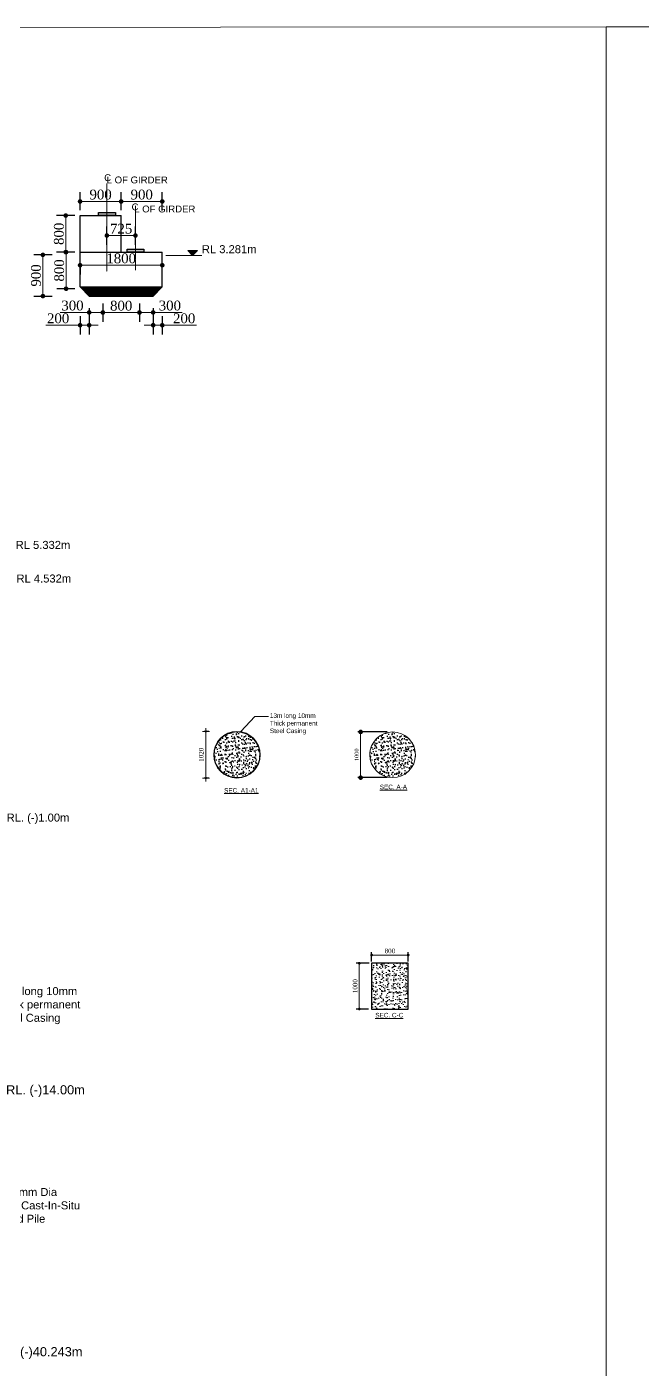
# Model space of a CAD drawing. Header units: millimetres. Extents: x -452357 to 35267, y 81803 to 461763.
# Drawn here: x -49138 to -35668, y 199936 to 229287 of the extents above; entities that cross this region are included whole.
import ezdxf

# ---------------------------------------------------------------- set-up
doc = ezdxf.new("R2010")
doc.units = ezdxf.units.MM
doc.header["$PDMODE"] = 2
doc.linetypes.add('CENTER', pattern=[2, 1.25, -0.25, 0.25, -0.25])
doc.layers.get('Defpoints').update_dxf_attribs({"lineweight": 13})
for name, color, linetype, lineweight in [('Center Line', 34, 'Continuous', 15), ('Deck Slab', 171, 'Continuous', 18), ('Dimision', 96, 'Continuous', 18), ('hatch', 65, 'Continuous', 15), ('Hatching', 65, 'Continuous', 20), ('Text', 7, 'Continuous', 15)]:
    doc.layers.add(name, color=color, linetype=linetype, lineweight=lineweight)
doc.layers.add('Pire Line', color=11, linetype='Continuous')
doc.styles.add('ROMANS', font='arial.ttf', dxfattribs={"height": 200})
doc.styles.get("Standard").update_dxf_attribs({"font": 'times.ttf'})
doc.dimstyles.new('dim_75', dxfattribs={"dimscale": 0, "dimtxt": 100, "dimasz": 1.25, "dimexe": 35, "dimexo": 35, "dimgap": 50, "dimtad": 1, "dimdec": 0, "dimtxsty": 'Standard', "dimblk": 'D_TIC', "dimcen": 52.5, "dimclrd": 256, "dimclre": 256, "dimclrt": 256, "dimadec": 0, "dimazin": 0, "dimtfac": 1, "dimtdec": 0, "dimtix": 1, "dimtmove": 0, "dimatfit": 3, "dimldrblk": 'DOT', "dimfxl": 35, "dimfxlon": 1, "dimlwd": -1, "dimarcsym": 0})
doc.dimstyles.new('ISO-25', dxfattribs={"dimtxt": 175, "dimasz": 100, "dimexe": 65, "dimexo": 115.625, "dimgap": 40, "dimtad": 1, "dimtoh": 1, "dimdec": 0, "dimtxsty": 'Standard', "dimblk": 'DOT', "dimcen": 300, "dimclrd": 256, "dimclre": 256, "dimclrt": 256, "dimadec": 0, "dimazin": 0, "dimtfac": 1, "dimtdec": 0, "dimtix": 1, "dimtmove": 0, "dimatfit": 3, "dimldrblk": 'DOT', "dimfxl": 75, "dimlwd": -1, "dimarcsym": 0})
doc.dimstyles.get("Standard").update_dxf_attribs({"dimtxt": 100, "dimasz": 100, "dimexe": 100, "dimexo": 100, "dimgap": 50, "dimtad": 1, "dimdec": 0, "dimlfac": -1, "dimzin": 0, "dimdsep": 46, "dimtxsty": 'Standard', "dimblk": 'DOT', "dimcen": 0, "dimclrd": 4, "dimclre": 4, "dimclrt": 4, "dimadec": 0, "dimazin": 0, "dimtfac": 1, "dimtdec": 0, "dimtix": 1, "dimtofl": 0, "dimtmove": 0, "dimatfit": 3, "dimfxl": 80, "dimtolj": 1, "dimtzin": 0, "dimlwd": 15, "dimarcsym": 2})

# ---------------------------------------------------------------- blocks, each defined once
blk = doc.blocks.new('_Dot')
at = {"color": 0, "linetype": 'ByBlock', "lineweight": -2}
blk.add_line((-0.5, 0), (-1, 0), dxfattribs=at)
at = {"color": 0, "linetype": 'ByBlock', "const_width": 0.5}
blk.add_lwpolyline([(-0.25, 0, 1), (0.25, 0, 1)], format="xyb", close=True, dxfattribs=at)
blk = doc.blocks.new('*D499')
at = {"layer": 'Defpoints', "color": 0, "ltscale": 5, "transparency": 16777216}
for p in [(-40791, 208991), (-41591, 208735), (-40791, 208735)]:
    blk.add_point(p, dxfattribs=at)
at = {"layer": 'Dimision', "lineweight": -2, "ltscale": 5, "transparency": 16777216}
for p, q in [((-41591, 208850), (-41591, 209056)), ((-40791, 208850), (-40791, 209056))]:
    blk.add_line(p, q, dxfattribs=at)
at = {"layer": 'Dimision', "ltscale": 5, "transparency": 16777216}
blk.add_line((-41531, 208991), (-40851, 208991), dxfattribs=at)
at = {"layer": 'Dimision', "ltscale": 5, "transparency": 16777216, "xscale": 60, "yscale": 60, "zscale": 60, "rotation": 180}
blk.add_blockref('_Dot', (-41591, 208991), dxfattribs=at)
at = {"layer": 'Dimision', "ltscale": 5, "transparency": 16777216, "xscale": 60, "yscale": 60, "zscale": 60}
blk.add_blockref('_Dot', (-40791, 208991), dxfattribs=at)
at = {"layer": 'Dimision', "ltscale": 5, "transparency": 16777216, "insert": (-41191, 209081), "char_height": 120, "attachment_point": 5}
blk.add_mtext('{\\H0.83333x;800}', dxfattribs=at)
blk = doc.blocks.new('*D500')
at = {"layer": 'Defpoints', "color": 0, "ltscale": 5, "transparency": 16777216}
for p in [(-41131, 213870), (-41831, 212870), (-41131, 212870)]:
    blk.add_point(p, dxfattribs=at)
at = {"layer": 'Dimision', "lineweight": -2, "ltscale": 5, "transparency": 16777216}
for p, q in [((-41247, 213870), (-41896, 213870)), ((-41247, 212870), (-41896, 212870))]:
    blk.add_line(p, q, dxfattribs=at)
at = {"layer": 'Dimision', "ltscale": 5, "transparency": 16777216}
blk.add_line((-41831, 213770), (-41831, 212970), dxfattribs=at)
at = {"layer": 'Dimision', "ltscale": 5, "transparency": 16777216, "xscale": 100, "yscale": 100, "zscale": 100}
for p, rotation in [((-41831, 213870), 90), ((-41831, 212870), 270)]:
    blk.add_blockref('_Dot', p, dxfattribs=dict(at, rotation=rotation))
at = {"layer": 'Dimision', "ltscale": 5, "transparency": 16777216, "insert": (-41916, 213370), "char_height": 160, "attachment_point": 5, "rotation": 90}
blk.add_mtext('{\\H0.5625x;1000}', dxfattribs=at)
blk = doc.blocks.new('*D501')
at = {"layer": 'Defpoints', "color": 0, "ltscale": 5, "transparency": 16777216}
for p in [(-41532, 208811), (-41861, 207811), (-41547, 207811)]:
    blk.add_point(p, dxfattribs=at)
at = {"layer": 'Dimision', "lineweight": -2, "ltscale": 5, "transparency": 16777216}
for p, q in [((-41648, 208811), (-41926, 208811)), ((-41662, 207811), (-41926, 207811))]:
    blk.add_line(p, q, dxfattribs=at)
at = {"layer": 'Dimision', "ltscale": 5, "transparency": 16777216}
blk.add_line((-41861, 208751), (-41861, 207871), dxfattribs=at)
at = {"layer": 'Dimision', "ltscale": 5, "transparency": 16777216, "xscale": 60, "yscale": 60, "zscale": 60}
for p, rotation in [((-41861, 208811), 90), ((-41861, 207811), 270)]:
    blk.add_blockref('_Dot', p, dxfattribs=dict(at, rotation=rotation))
at = {"layer": 'Dimision', "ltscale": 5, "transparency": 16777216, "insert": (-41952, 208311), "char_height": 120, "attachment_point": 5, "rotation": 90}
blk.add_mtext('{\\H0.83333x;1000}', dxfattribs=at)
blk = doc.blocks.new('*D541')
at = {"layer": 'Defpoints', "color": 0, "ltscale": 3, "transparency": 16777216}
for p in [(-47973, 223384), (-47773, 223184), (-47773, 222763)]:
    blk.add_point(p, dxfattribs=at)
at = {"layer": 'Dimision', "lineweight": -2, "ltscale": 3, "transparency": 16777216}
for p, q in [((-47973, 222963), (-47973, 222563)), ((-47773, 222963), (-47773, 222563))]:
    blk.add_line(p, q, dxfattribs=at)
at = {"layer": 'Dimision', "ltscale": 3, "transparency": 16777216}
for p, q in [((-48073, 222763), (-48722, 222763)), ((-47773, 222763), (-47973, 222763)), ((-47673, 222763), (-47573, 222763))]:
    blk.add_line(p, q, dxfattribs=at)
at = {"layer": 'Dimision', "ltscale": 3, "transparency": 16777216, "xscale": 100, "yscale": 100, "zscale": 100}
blk.add_blockref('_Dot', (-47973, 222763), dxfattribs=at)
at = {"layer": 'Dimision', "ltscale": 3, "transparency": 16777216, "xscale": 100, "yscale": 100, "zscale": 100, "rotation": 180}
blk.add_blockref('_Dot', (-47773, 222763), dxfattribs=at)
at = {"layer": 'Dimision', "ltscale": 3, "transparency": 16777216, "insert": (-48453, 222912), "char_height": 215, "attachment_point": 5}
blk.add_mtext('200', dxfattribs=at)
blk = doc.blocks.new('*D542')
at = {"layer": 'Defpoints', "color": 0, "ltscale": 3, "transparency": 16777216}
for p in [(-48119, 224301), (-49121, 223401), (-48787, 223401)]:
    blk.add_point(p, dxfattribs=at)
at = {"layer": 'Dimision', "lineweight": -2, "ltscale": 3, "transparency": 16777216}
for p, q in [((-48587, 224301), (-48987, 224301)), ((-48987, 223401), (-48587, 223401))]:
    blk.add_line(p, q, dxfattribs=at)
at = {"layer": 'Dimision', "ltscale": 3, "transparency": 16777216}
blk.add_line((-48787, 224201), (-48787, 223501), dxfattribs=at)
at = {"layer": 'Dimision', "ltscale": 3, "transparency": 16777216, "xscale": 100, "yscale": 100, "zscale": 100}
for p, rotation in [((-48787, 224301), 90), ((-48787, 223401), 270)]:
    blk.add_blockref('_Dot', p, dxfattribs=dict(at, rotation=rotation))
at = {"layer": 'Dimision', "ltscale": 3, "transparency": 16777216, "insert": (-48937, 223851), "char_height": 215, "attachment_point": 5, "rotation": 90}
blk.add_mtext('900', dxfattribs=at)
blk = doc.blocks.new('*D615')
at = {"layer": 'Defpoints', "color": 0, "ltscale": 3, "transparency": 16777216}
for p in [(-47973, 224104), (-46173, 224075), (-46173, 223849)]:
    blk.add_point(p, dxfattribs=at)
at = {"layer": 'Dimision', "lineweight": -2, "ltscale": 3, "transparency": 16777216}
for p, q in [((-46173, 223965), (-46173, 224275)), ((-47973, 224075), (-47973, 223875))]:
    blk.add_line(p, q, dxfattribs=at)
at = {"layer": 'Dimision', "ltscale": 3, "transparency": 16777216}
blk.add_line((-47873, 224075), (-46273, 224075), dxfattribs=at)
at = {"layer": 'Dimision', "ltscale": 3, "transparency": 16777216, "xscale": 100, "yscale": 100, "zscale": 100, "rotation": 180}
blk.add_blockref('_Dot', (-47973, 224075), dxfattribs=at)
at = {"layer": 'Dimision', "ltscale": 3, "transparency": 16777216, "xscale": 100, "yscale": 100, "zscale": 100}
blk.add_blockref('_Dot', (-46173, 224075), dxfattribs=at)
at = {"layer": 'Dimision', "ltscale": 3, "transparency": 16777216, "insert": (-47073, 224224), "char_height": 215, "attachment_point": 5}
blk.add_mtext('1800', dxfattribs=at)
blk = doc.blocks.new('*D543')
at = {"layer": 'Defpoints', "color": 0, "ltscale": 3, "transparency": 16777216}
for p in [(-47773, 223252), (-47473, 223316), (-47473, 223043)]:
    blk.add_point(p, dxfattribs=at)
at = {"layer": 'Dimision', "lineweight": -2, "ltscale": 3, "transparency": 16777216}
for p, q in [((-47773, 223137), (-47773, 222843)), ((-47473, 223200), (-47473, 222843))]:
    blk.add_line(p, q, dxfattribs=at)
at = {"layer": 'Dimision', "ltscale": 3, "transparency": 16777216}
for p, q in [((-47773, 223043), (-48405, 223043)), ((-47573, 223043), (-47673, 223043))]:
    blk.add_line(p, q, dxfattribs=at)
at = {"layer": 'Dimision', "ltscale": 3, "transparency": 16777216, "xscale": 100, "yscale": 100, "zscale": 100, "rotation": 180}
blk.add_blockref('_Dot', (-47773, 223043), dxfattribs=at)
at = {"layer": 'Dimision', "ltscale": 3, "transparency": 16777216, "xscale": 100, "yscale": 100, "zscale": 100}
blk.add_blockref('_Dot', (-47473, 223043), dxfattribs=at)
at = {"layer": 'Dimision', "ltscale": 3, "transparency": 16777216, "insert": (-48139, 223192), "char_height": 215, "attachment_point": 5}
blk.add_mtext('300', dxfattribs=at)
blk = doc.blocks.new('*D531')
at = {"layer": 'Defpoints', "color": 0, "ltscale": 3, "transparency": 16777216}
for p in [(-47386, 224724), (-47386, 224401), (-46761, 224401)]:
    blk.add_point(p, dxfattribs=at)
at = {"layer": 'Dimision', "lineweight": -2, "ltscale": 3, "transparency": 16777216}
for p, q in [((-47386, 224524), (-47386, 224924)), ((-46761, 224524), (-46761, 224924))]:
    blk.add_line(p, q, dxfattribs=at)
at = {"layer": 'Dimision', "ltscale": 3, "transparency": 16777216}
blk.add_line((-46861, 224724), (-47286, 224724), dxfattribs=at)
at = {"layer": 'Dimision', "ltscale": 3, "transparency": 16777216, "xscale": 100, "yscale": 100, "zscale": 100, "rotation": 180}
blk.add_blockref('_Dot', (-47386, 224724), dxfattribs=at)
at = {"layer": 'Dimision', "ltscale": 3, "transparency": 16777216, "xscale": 100, "yscale": 100, "zscale": 100}
blk.add_blockref('_Dot', (-46761, 224724), dxfattribs=at)
at = {"layer": 'Dimision', "ltscale": 3, "transparency": 16777216, "insert": (-47073, 224873), "char_height": 215, "attachment_point": 5}
blk.add_mtext('725', dxfattribs=at)
blk = doc.blocks.new('*D616')
at = {"layer": 'Defpoints', "color": 0, "ltscale": 3, "transparency": 16777216}
for p in [(-47473, 223401), (-46673, 223401), (-46673, 223039)]:
    blk.add_point(p, dxfattribs=at)
at = {"layer": 'Dimision', "lineweight": -2, "ltscale": 3, "transparency": 16777216}
for p, q in [((-47473, 223239), (-47473, 222839)), ((-46673, 223239), (-46673, 222839))]:
    blk.add_line(p, q, dxfattribs=at)
at = {"layer": 'Dimision', "ltscale": 3, "transparency": 16777216}
blk.add_line((-47373, 223039), (-46773, 223039), dxfattribs=at)
at = {"layer": 'Dimision', "ltscale": 3, "transparency": 16777216, "xscale": 100, "yscale": 100, "zscale": 100, "rotation": 180}
blk.add_blockref('_Dot', (-47473, 223039), dxfattribs=at)
at = {"layer": 'Dimision', "ltscale": 3, "transparency": 16777216, "xscale": 100, "yscale": 100, "zscale": 100}
blk.add_blockref('_Dot', (-46673, 223039), dxfattribs=at)
at = {"layer": 'Dimision', "ltscale": 3, "transparency": 16777216, "insert": (-47073, 223189), "char_height": 215, "attachment_point": 5}
blk.add_mtext('800', dxfattribs=at)
blk = doc.blocks.new('*D532')
at = {"layer": 'Defpoints', "color": 0, "ltscale": 3, "transparency": 16777216}
for p in [(-46173, 223384), (-46373, 223184), (-46373, 222763)]:
    blk.add_point(p, dxfattribs=at)
at = {"layer": 'Dimision', "lineweight": -2, "ltscale": 3, "transparency": 16777216}
for p, q in [((-46373, 222963), (-46373, 222563)), ((-46173, 222963), (-46173, 222563))]:
    blk.add_line(p, q, dxfattribs=at)
at = {"layer": 'Dimision', "ltscale": 3, "transparency": 16777216}
for p, q in [((-46473, 222763), (-46573, 222763)), ((-46373, 222763), (-46173, 222763)), ((-46073, 222763), (-45425, 222763))]:
    blk.add_line(p, q, dxfattribs=at)
at = {"layer": 'Dimision', "ltscale": 3, "transparency": 16777216, "xscale": 100, "yscale": 100, "zscale": 100}
blk.add_blockref('_Dot', (-46373, 222763), dxfattribs=at)
at = {"layer": 'Dimision', "ltscale": 3, "transparency": 16777216, "xscale": 100, "yscale": 100, "zscale": 100, "rotation": 180}
blk.add_blockref('_Dot', (-46173, 222763), dxfattribs=at)
at = {"layer": 'Dimision', "ltscale": 3, "transparency": 16777216, "insert": (-45694, 222912), "char_height": 215, "attachment_point": 5}
blk.add_mtext('200', dxfattribs=at)
blk = doc.blocks.new('*D533')
at = {"layer": 'Defpoints', "color": 0, "ltscale": 3, "transparency": 16777216}
for p in [(-46673, 223316), (-46373, 223252), (-46673, 223043)]:
    blk.add_point(p, dxfattribs=at)
at = {"layer": 'Dimision', "lineweight": -2, "ltscale": 3, "transparency": 16777216}
for p, q in [((-46673, 223200), (-46673, 222843)), ((-46373, 223137), (-46373, 222843))]:
    blk.add_line(p, q, dxfattribs=at)
at = {"layer": 'Dimision', "ltscale": 3, "transparency": 16777216}
for p, q in [((-46573, 223043), (-46473, 223043)), ((-46373, 223043), (-45741, 223043))]:
    blk.add_line(p, q, dxfattribs=at)
at = {"layer": 'Dimision', "ltscale": 3, "transparency": 16777216, "xscale": 100, "yscale": 100, "zscale": 100, "rotation": 180}
blk.add_blockref('_Dot', (-46673, 223043), dxfattribs=at)
at = {"layer": 'Dimision', "ltscale": 3, "transparency": 16777216, "xscale": 100, "yscale": 100, "zscale": 100}
blk.add_blockref('_Dot', (-46373, 223043), dxfattribs=at)
at = {"layer": 'Dimision', "ltscale": 3, "transparency": 16777216, "insert": (-46007, 223192), "char_height": 215, "attachment_point": 5}
blk.add_mtext('300', dxfattribs=at)
blk = doc.blocks.new('*D618')
at = {"layer": 'Defpoints', "color": 0, "ltscale": 3, "transparency": 16777216}
for p in [(-47073, 225469), (-47973, 225161), (-47073, 225161)]:
    blk.add_point(p, dxfattribs=at)
at = {"layer": 'Dimision', "lineweight": -2, "ltscale": 3, "transparency": 16777216}
for p, q in [((-47973, 225277), (-47973, 225669)), ((-47073, 225277), (-47073, 225669))]:
    blk.add_line(p, q, dxfattribs=at)
at = {"layer": 'Dimision', "ltscale": 3, "transparency": 16777216}
blk.add_line((-47873, 225469), (-47173, 225469), dxfattribs=at)
at = {"layer": 'Dimision', "ltscale": 3, "transparency": 16777216, "xscale": 100, "yscale": 100, "zscale": 100, "rotation": 180}
blk.add_blockref('_Dot', (-47973, 225469), dxfattribs=at)
at = {"layer": 'Dimision', "ltscale": 3, "transparency": 16777216, "xscale": 100, "yscale": 100, "zscale": 100}
blk.add_blockref('_Dot', (-47073, 225469), dxfattribs=at)
at = {"layer": 'Dimision', "ltscale": 3, "transparency": 16777216, "insert": (-47523, 225619), "char_height": 215, "attachment_point": 5}
blk.add_mtext('900', dxfattribs=at)
blk = doc.blocks.new('*D619')
at = {"layer": 'Defpoints', "color": 0, "ltscale": 3, "transparency": 16777216}
for p in [(-46173, 225469), (-47073, 225161), (-46173, 224361)]:
    blk.add_point(p, dxfattribs=at)
at = {"layer": 'Dimision', "lineweight": -2, "ltscale": 3, "transparency": 16777216}
for p, q in [((-47073, 225277), (-47073, 225669)), ((-46173, 225269), (-46173, 225669))]:
    blk.add_line(p, q, dxfattribs=at)
at = {"layer": 'Dimision', "ltscale": 3, "transparency": 16777216}
blk.add_line((-46973, 225469), (-46273, 225469), dxfattribs=at)
at = {"layer": 'Dimision', "ltscale": 3, "transparency": 16777216, "xscale": 100, "yscale": 100, "zscale": 100, "rotation": 180}
blk.add_blockref('_Dot', (-47073, 225469), dxfattribs=at)
at = {"layer": 'Dimision', "ltscale": 3, "transparency": 16777216, "xscale": 100, "yscale": 100, "zscale": 100}
blk.add_blockref('_Dot', (-46173, 225469), dxfattribs=at)
at = {"layer": 'Dimision', "ltscale": 3, "transparency": 16777216, "insert": (-46623, 225619), "char_height": 215, "attachment_point": 5}
blk.add_mtext('900', dxfattribs=at)
blk = doc.blocks.new('*D544')
at = {"layer": 'Defpoints', "color": 0, "ltscale": 3, "transparency": 16777216}
for p in [(-48287, 225161), (-47973, 225161), (-47973, 224361)]:
    blk.add_point(p, dxfattribs=at)
at = {"layer": 'Dimision', "lineweight": -2, "ltscale": 3, "transparency": 16777216}
for p, q in [((-48089, 225161), (-48487, 225161)), ((-48089, 224361), (-48487, 224361))]:
    blk.add_line(p, q, dxfattribs=at)
at = {"layer": 'Dimision', "ltscale": 3, "transparency": 16777216}
blk.add_line((-48287, 224461), (-48287, 225061), dxfattribs=at)
at = {"layer": 'Dimision', "ltscale": 3, "transparency": 16777216, "xscale": 100, "yscale": 100, "zscale": 100}
for p, rotation in [((-48287, 225161), 90), ((-48287, 224361), 270)]:
    blk.add_blockref('_Dot', p, dxfattribs=dict(at, rotation=rotation))
at = {"layer": 'Dimision', "ltscale": 3, "transparency": 16777216, "insert": (-48436, 224761), "char_height": 215, "attachment_point": 5, "rotation": 90}
blk.add_mtext('800', dxfattribs=at)
blk = doc.blocks.new('*D545')
at = {"layer": 'Defpoints', "color": 0, "ltscale": 3, "transparency": 16777216}
for p in [(-47973, 224361), (-48279, 223561), (-47973, 223561)]:
    blk.add_point(p, dxfattribs=at)
at = {"layer": 'Dimision', "lineweight": -2, "ltscale": 3, "transparency": 16777216}
for p, q in [((-48089, 224361), (-48479, 224361)), ((-48089, 223561), (-48479, 223561))]:
    blk.add_line(p, q, dxfattribs=at)
at = {"layer": 'Dimision', "ltscale": 3, "transparency": 16777216}
blk.add_line((-48279, 224261), (-48279, 223661), dxfattribs=at)
at = {"layer": 'Dimision', "ltscale": 3, "transparency": 16777216, "xscale": 100, "yscale": 100, "zscale": 100}
for p, rotation in [((-48279, 224361), 90), ((-48279, 223561), 270)]:
    blk.add_blockref('_Dot', p, dxfattribs=dict(at, rotation=rotation))
at = {"layer": 'Dimision', "ltscale": 3, "transparency": 16777216, "insert": (-48429, 223961), "char_height": 215, "attachment_point": 5, "rotation": 90}
blk.add_mtext('800', dxfattribs=at)
blk = doc.blocks.new('D_TIC')
at = {"layer": 'Dimision', "ltscale": 5}
for p, q in [((-60, 0), (60, 0)), ((0, 60), (0, -60))]:
    blk.add_line(p, q, dxfattribs=at)
at = {"layer": 'Dimision', "ltscale": 5, "const_width": 20}
blk.add_lwpolyline([(-10, 0, 1), (10, 0, 1)], format="xyb", close=True, dxfattribs=at)
blk = doc.blocks.new('*D626')
at = {"layer": 'Defpoints', "color": 0, "ltscale": 3, "transparency": 16777216}
for p in [(-44538, 213880), (-45218, 212860), (-44538, 212860)]:
    blk.add_point(p, dxfattribs=at)
at = {"layer": 'hatch', "linetype": 'Continuous', "lineweight": -2, "ltscale": 3, "transparency": 16777216}
for p, q in [((-45155, 213880), (-45253, 213880)), ((-45155, 212860), (-45253, 212860))]:
    blk.add_line(p, q, dxfattribs=at)
at = {"layer": 'hatch', "linetype": 'Continuous', "ltscale": 3, "transparency": 16777216}
blk.add_line((-45218, 213879), (-45218, 212861), dxfattribs=at)
at = {"layer": 'hatch', "ltscale": 3, "transparency": 16777216, "xscale": 1.25, "yscale": 1.25, "zscale": 1.25}
for p, rotation in [((-45218, 213880), 90), ((-45218, 212860), 270)]:
    blk.add_blockref('D_TIC', p, dxfattribs=dict(at, rotation=rotation))
at = {"layer": 'hatch', "ltscale": 3, "transparency": 16777216, "insert": (-45319, 213370), "char_height": 100, "attachment_point": 5, "rotation": 90}
blk.add_mtext('1020', dxfattribs=at)

msp = doc.modelspace()

# ---------------------------------------------------------------- hatches: boundary and pattern name
at = {"layer": 'Deck Slab', "ltscale": 10}
h = msp.add_hatch(color=256, dxfattribs=at)
h.paths.add_polyline_path([(-47410.4, 225160.9), (-47410.4, 225225.9), (-47200.4, 225225.9), (-47200.4, 225160.9)])
h.paths.add_polyline_path([(-47570.4, 225160.9), (-47570.4, 225225.9), (-47410.4, 225225.9), (-47410.4, 225160.9)])
h = msp.add_hatch(color=256, dxfattribs=at)
h.paths.add_polyline_path([(-46785.4, 224360.9), (-46785.4, 224425.9), (-46575.4, 224425.9), (-46575.4, 224360.9)])
h.paths.add_polyline_path([(-46945.4, 224360.9), (-46945.4, 224425.9), (-46785.4, 224425.9), (-46785.4, 224360.9)])
at = {"layer": 'Dimision', "ltscale": 5}
msp.add_hatch(color=256, dxfattribs=at).paths.add_polyline_path([(-45615.2, 224397), (-45403.1, 224397), (-45509.1, 224290.9)])
at = {"layer": 'Hatching', "ltscale": 3}
h = msp.add_hatch(dxfattribs=at)
h.set_pattern_fill('AR-CONC', color=256, style=0)
h.set_pattern_definition([(50, (385689.42, 77400.98), (182.18467, -15.939086), [19.05, -209.55]), (355, (385689.42, 77400.98), (-35.242826, 191.05664), [15.24, -167.64]), (100.451, (385704.6, 77399.65), (146.9425, 175.11669), [16.19, -178.09]), (46.1842, (385689.42, 77451.78), (271.07904, -42.04233), [28.575, -314.325]), (96.6356, (385712, 77448.27), (237.40423, 247.42556), [24.285, -267.135]), (351.184, (385689.42, 77451.78), (237.4046, 247.42512), [22.86, -251.46]), (21, (385714.82, 77439.08), (151.61488, -102.26552), [19.05, -209.55]), (326, (385714.82, 77439.08), (61.80203, 184.18797), [15.24, -167.64]), (71.4514, (385727.45, 77430.56), (213.41649, 81.92286), [16.19, -178.09]), (37.5, (385689.42, 77400.98), (3.088603, 84.555039), [0, -165.608, 0, -170.18, 0, -168.275]), (7.5, (385689.42, 77400.98), (66.819663, 100.180575), [0, -97.028, 0, -161.798, 0, -64.135]), (327.5, (385632.78, 77400.98), (135.590595, -5.728744), [0, -63.5, 0, -198.12, 0, -262.89]), (317.5, (385607.38, 77400.98), (148.12918, 25.42649), [0, -82.55, 0, -131.572, 0, -186.69])])
h.paths.add_polyline_path([(-40791.2, 208810.7), (-41591.2, 208810.7), (-41591.2, 207810.7), (-40791.2, 207810.7)])
at = {"layer": 'Pire Line', "ltscale": 5}
h = msp.add_hatch(dxfattribs=at)
h.set_pattern_fill('AR-CONC', color=256, style=0)
h.set_pattern_definition([(50, (433211.84, 1239.28), (182.18467, -15.939086), [19.05, -209.55]), (355, (433211.84, 1239.28), (-35.24342, 191.056845), [15.24, -167.640584]), (100.451445, (433227.02, 1237.96), (146.94125, 175.11775), [16.19001, -178.090245]), (46.1842, (433211.84, 1290.08), (271.07904, -42.04233), [28.575, -314.325]), (96.63556, (433234.43, 1286.58), (237.40413, 247.42612), [24.28502, -267.13561]), (351.18415, (433211.84, 1290.08), (237.40413, 247.42612), [22.85997, -251.45973]), (21, (433237.24, 1277.38), (151.61439, -102.2652), [19.05, -209.55]), (326, (433237.24, 1277.38), (61.80203, 184.187966), [15.24, -167.64]), (71.451445, (433249.87, 1268.86), (213.41642, 81.92277), [16.19001, -178.08994]), (37.5, (433211.836, 1239.284), (3.088603, 84.555039), [0, -165.608, 0, -170.18, 0, -168.275]), (7.5, (433211.84, 1239.28), (66.819663, 100.180575), [0, -97.028, 0, -161.798, 0, -64.135]), (327.5, (433155.194, 1239.284), (135.590595, -5.728744), [0, -63.5, 0, -198.12, 0, -262.89]), (317.5, (433129.8, 1239.28), (148.129181, 25.42649), [0, -82.55, 0, -131.572, 0, -186.69])])
edge = h.paths.add_edge_path()
edge.add_arc((-44538.2, 213369.8), 500, 0, 360)
h = msp.add_hatch(dxfattribs=at)
h.set_pattern_fill('AR-CONC', color=256, style=0)
h.set_pattern_definition([(50, (436619.01, 1239.28), (182.18467, -15.939086), [19.05, -209.55]), (355, (436619.01, 1239.28), (-35.24342, 191.056845), [15.24, -167.640584]), (100.451445, (436634.2, 1237.96), (146.94125, 175.11775), [16.19001, -178.090245]), (46.1842, (436619.01, 1290.08), (271.07904, -42.04233), [28.575, -314.325]), (96.63556, (436641.6, 1286.58), (237.40413, 247.42612), [24.28502, -267.13561]), (351.18415, (436619, 1290.08), (237.40413, 247.42612), [22.85997, -251.45973]), (21, (436644.41, 1277.38), (151.61439, -102.2652), [19.05, -209.55]), (326, (436644.41, 1277.38), (61.80203, 184.187966), [15.24, -167.64]), (71.451445, (436657.05, 1268.86), (213.41642, 81.92277), [16.19001, -178.08994]), (37.5, (436619.01, 1239.284), (3.088603, 84.555039), [0, -165.608, 0, -170.18, 0, -168.275]), (7.5, (436619.01, 1239.28), (66.819663, 100.180575), [0, -97.028, 0, -161.798, 0, -64.135]), (327.5, (436562.37, 1239.284), (135.590595, -5.728744), [0, -63.5, 0, -198.12, 0, -262.89]), (317.5, (436536.97, 1239.28), (148.129181, 25.42649), [0, -82.55, 0, -131.572, 0, -186.69])])
edge = h.paths.add_edge_path()
edge.add_arc((-41131.1, 213369.8), 500, 0, 360)

# ---------------------------------------------------------------- linework, layer by layer
at = {"layer": 'Center Line', "linetype": 'CENTER'}
for p, q in [((-47385.9, 223935.2), (-47385.9, 225865.1)), ((-46760.9, 223970.2), (-46760.9, 225304.8))]:
    msp.add_line(p, q, dxfattribs=at)
at = {"layer": 'Dimision', "ltscale": 5}
msp.add_line((-45305.9, 224290.9), (-46096.8, 224290.9), dxfattribs=at)
msp.add_lwpolyline([(-45615.2, 224397), (-45403.1, 224397), (-45509.1, 224290.9)], close=True, dxfattribs=at)
at = {"layer": 'Dimision', "ltscale": 10}
msp.add_lwpolyline([(-44146.8, 214208.8), (-43847.1, 214209)], dxfattribs=at)
at = {"layer": 'hatch', "ltscale": 3}
msp.add_line((-47473.4, 223400.9), (-46673.4, 223400.9), dxfattribs=at)
for points in [[(-70226.7, 229261.8), (-36457, 229287.1), (-36457, 185240.2), (-70226.7, 185240.2)], [(-36457, 229287.1), (-1109.9, 229287.1), (-1109.9, 185240.2), (-36457, 185240.2)]]:
    msp.add_lwpolyline(points, close=True, dxfattribs=at)
for centre, radius in [((-44538.2, 213369.8), 510), ((-44538.2, 213369.8), 500), ((-41131.1, 213369.8), 500)]:
    msp.add_circle(centre, radius, dxfattribs=at)
at = {"layer": 'Hatching', "ltscale": 5}
for p, q in [((-47973.4, 223600.9), (-46173.4, 223600.9)), ((-47953.1, 223580.6), (-46193.7, 223580.6)), ((-47930.9, 223558.4), (-46215.9, 223558.4)), ((-47908.8, 223536.2), (-46238.1, 223536.2)), ((-47888.5, 223515.9), (-46258.4, 223515.9)), ((-47871.8, 223499.3), (-46275, 223499.3)), ((-47855.2, 223482.7), (-46291.6, 223482.7)), ((-47838.6, 223466.1), (-46308.3, 223466.1)), ((-47823.8, 223451.3), (-46323, 223451.3)), ((-47801.6, 223429.1), (-46345.2, 223429.1))]:
    msp.add_line(p, q, dxfattribs=at)
msp.add_lwpolyline([(-47786.6, 223414), (-46360.3, 223414)], dxfattribs=at)
at = {"layer": 'Pire Line', "ltscale": 10}
for p, q in [((-47973.4, 223600.9), (-47973.4, 225160.9)), ((-47973.4, 225160.9), (-47073.4, 225160.9)), ((-47073.4, 224360.9), (-47073.4, 225160.9)), ((-47973.4, 224360.9), (-46173.4, 224360.9)), ((-46173.4, 223600.9), (-46173.4, 224360.9)), ((-47773.4, 223400.9), (-47973.4, 223600.9)), ((-47773.4, 223400.9), (-46373.4, 223400.9)), ((-46173.4, 223600.9), (-46373.4, 223400.9))]:
    msp.add_line(p, q, dxfattribs=at)
at = {"layer": 'Pire Line', "ltscale": 5}
for p, q in [((-47570.4, 225226.4), (-47200.4, 225226.4)), ((-47570.4, 225160.9), (-47570.4, 225226.4)), ((-47207.4, 225160.9), (-47564.4, 225160.9)), ((-47200.4, 225226.4), (-47200.4, 225160.9)), ((-47200.4, 225226.4), (-47200.4, 225160.9)), ((-46945.4, 224426.4), (-46575.4, 224426.4)), ((-46945.4, 224360.9), (-46945.4, 224426.4)), ((-46582.4, 224360.9), (-46939.4, 224360.9)), ((-46575.4, 224426.4), (-46575.4, 224360.9)), ((-46575.4, 224426.4), (-46575.4, 224360.9)), ((-41591.2, 208810.7), (-41591.2, 207810.7)), ((-40791.2, 208810.7), (-41591.2, 208810.7)), ((-40791.2, 207810.7), (-40791.2, 208810.7)), ((-41591.2, 207810.7), (-40791.2, 207810.7))]:
    msp.add_line(p, q, dxfattribs=at)

# ---------------------------------------------------------------- texts
at = {"layer": 'Text', "style": 'ROMANS'}
for s, height, p in [('RL 3.281m ', 175, (-45306.5, 224337.9)), ('RL 5.332m ', 175, (-49382.7, 217871.7)), ('RL 4.532m ', 175, (-49364.3, 217136.8)), ('%%USEC. A1-A1', 100, (-44820.1, 212541)), ('%%USEC. A-A', 100, (-41413, 212616.1)), (' RL. (-)1.00m ', 175, (-49647.4, 211909.1)), ('%%USEC. C-C', 100, (-41510.8, 207626.5)), (' RL. (-)14.00m ', 200, (-49669.8, 205944.4)), (' RL. (-)40.243m ', 200, (-49876.8, 200217.5))]:
    msp.add_text(s, height=height, dxfattribs=at).set_placement(p)
for s, insert, char_height, width, attachment_point in [('C', (-47444.9, 226063.9), 150, 8235.459, 1), ('L OF GIRDER', (-47391, 226014.7), 150, 8235.459, 1), ('C', (-46846.2, 225425), 150, 8235.459, 1), ('L OF GIRDER', (-46787.2, 225379.1), 150, 8235.459, 1), ('13m long 10mm Thick permanent\\PSteel Casing', (-43817.3, 214276.7), 100, 1203.695, 1), ('\\pxql;1000mm Dia \\PRCC Cast-In-Situ Bored Pile', (-47563.2, 203896.5), 175, 2297.815, 3)]:
    msp.add_mtext(s, dxfattribs=dict(at, insert=insert, char_height=char_height, width=width, attachment_point=attachment_point))
at = {"layer": 'Text', "ltscale": 3, "insert": (-49787.6, 208290.1), "char_height": 175, "width": 1868.819, "attachment_point": 1, "style": 'ROMANS'}
msp.add_mtext('13m long 10mm Thick permanent\\PSteel Casing', dxfattribs=at)

# ---------------------------------------------------------------- dimensions: what is measured, and where the dimension line sits
at = {"layer": 'Dimision', "ltscale": 3}
for base, p1, p2, picture, middle in [((-47073.4, 225469), (-47973.4, 225160.9), (-47073.4, 225160.9), '*D618', (-47523.4, 225618.6)), ((-46173.4, 225469), (-47073.4, 225160.9), (-46173.4, 224360.9), '*D619', (-46623.4, 225618.6)), ((-46673.4, 223039.5), (-47473.4, 223400.9), (-46673.4, 223400.9), '*D616', (-47073.4, 223188.8))]:
    dim = msp.add_linear_dim(base=base, p1=p1, p2=p2, dimstyle='ISO-25', override={"dimtxt": 215, "dimexe": 200, "dimfxl": 200, "dimfxlon": 1}, dxfattribs=at)
    dim.commit()
    dim.dimension.update_dxf_attribs({"geometry": picture, "text_midpoint": middle})
for base, p2, picture, middle in [((-48286.5, 225160.9), (-47973.4, 225160.9), '*D544', (-48435.9, 224760.9)), ((-48279.3, 223560.9), (-47973.4, 223560.9), '*D545', (-48428.6, 223960.9))]:
    dim = msp.add_linear_dim(base=base, p1=(-47973.4, 224360.9), p2=p2, angle=90, dimstyle='ISO-25', override={"dimtxt": 215, "dimexe": 200, "dimfxl": 200, "dimfxlon": 1}, dxfattribs=at)
    dim.commit()
    dim.dimension.update_dxf_attribs({"geometry": picture, "text_midpoint": middle})
for base, p1, p2, text, picture, middle in [((-47385.9, 224723.8), (-46760.9, 224400.9), (-47385.9, 224400.9), '725', '*D531', (-47073.4, 224873.5)), ((-46173.4, 224075), (-47973.4, 224104.5), (-46173.4, 223849.4), '1800', '*D615', (-47073.4, 224224.3))]:
    dim = msp.add_linear_dim(base=base, p1=p1, p2=p2, text=text, dimstyle='ISO-25', override={"dimtxt": 215, "dimexe": 200, "dimfxl": 200, "dimfxlon": 1}, dxfattribs=at)
    dim.commit()
    dim.dimension.update_dxf_attribs({"geometry": picture, "text_midpoint": middle})
dim = msp.add_linear_dim(base=(-48787.1, 223400.9), p1=(-48119, 224300.9), p2=(-49120.6, 223400.9), angle=90, text='900', dimstyle='ISO-25', override={"dimtxt": 215, "dimexe": 200, "dimfxl": 200, "dimfxlon": 1}, dxfattribs=at)
dim.commit()
dim.dimension.update_dxf_attribs({"geometry": '*D542', "text_midpoint": (-48936.8, 223850.9)})
for base, p1, p2, text, picture, middle in [((-47773.4, 222762.5), (-47973.4, 223384.1), (-47773.4, 223184.1), '200', '*D541', (-48453.1, 222762.5)), ((-47473.4, 223043), (-47773.4, 223252.3), (-47473.4, 223315.8), '300', '*D543', (-48139.4, 223043))]:
    dim = msp.add_linear_dim(base=base, p1=p1, p2=p2, text=text, dimstyle='ISO-25', override={"dimtxt": 215, "dimexe": 200, "dimfxl": 200, "dimfxlon": 1}, dxfattribs=at)
    dim.commit()
    dim.dimension.update_dxf_attribs({"geometry": picture, "text_midpoint": middle, "dimtype": 160})
for base, p1, p2, text, picture, middle in [((-46373.4, 222762.5), (-46173.4, 223384.1), (-46373.4, 223184.1), '200', '*D532', (-45693.7, 222762.5)), ((-46673.4, 223043), (-46373.4, 223252.3), (-46673.4, 223315.8), '300', '*D533', (-46007.4, 223043))]:
    dim = msp.add_linear_dim(base=base, p1=p1, p2=p2, angle=180, text=text, dimstyle='ISO-25', override={"dimtxt": 215, "dimexe": 200, "dimfxl": 200, "dimfxlon": 1}, dxfattribs=at)
    dim.commit()
    dim.dimension.update_dxf_attribs({"geometry": picture, "text_midpoint": middle, "dimtype": 160})
at = {"layer": 'Dimision', "ltscale": 5}
for base, p1, p2, text, override, picture, middle in [((-41830.7, 212869.8), (-41131.1, 213869.8), (-41131.1, 212869.8), '{\\H0.5625x;1000}', {"dimtxt": 160}, '*D500', (-41916.5, 213369.8)), ((-41861, 207810.7), (-41532.3, 208810.7), (-41546.5, 207810.7), '{\\H0.83333x;1000}', {"dimtxt": 120, "dimasz": 60}, '*D501', (-41951.8, 208310.7))]:
    dim = msp.add_linear_dim(base=base, p1=p1, p2=p2, angle=90, text=text, dimstyle='ISO-25', override=override, dxfattribs=at)
    dim.commit()
    dim.dimension.update_dxf_attribs({"geometry": picture, "text_midpoint": middle})
dim = msp.add_linear_dim(base=(-40791.2, 208990.6), p1=(-41591.2, 208734.6), p2=(-40791.2, 208734.6), text='{\\H0.83333x;800}', dimstyle='ISO-25', override={"dimtxt": 120, "dimasz": 60}, dxfattribs=at)
dim.commit()
dim.dimension.update_dxf_attribs({"geometry": '*D499', "text_midpoint": (-41191.2, 209081.4)})
at = {"layer": 'hatch', "ltscale": 3}
dim = msp.add_linear_dim(base=(-45218.4, 212859.8), p1=(-44538.2, 213879.8), p2=(-44538.2, 212859.8), angle=90, dimstyle='dim_75', override={"dimscale": 1, "dimfxl": 63, "dimarcsym": 2}, dxfattribs=at)
dim.commit()
dim.dimension.update_dxf_attribs({"geometry": '*D626', "text_midpoint": (-45319.3, 213369.8)})

# ---------------------------------------------------------------- leaders
at = {"layer": 'Dimision', "ltscale": 10}
msp.add_leader([(-44454.1, 213881.1), (-44146.8, 214208.8)], dimstyle='Standard', override={"dimasz": 75}, dxfattribs=at)

doc.saveas('drawing.dxf')
